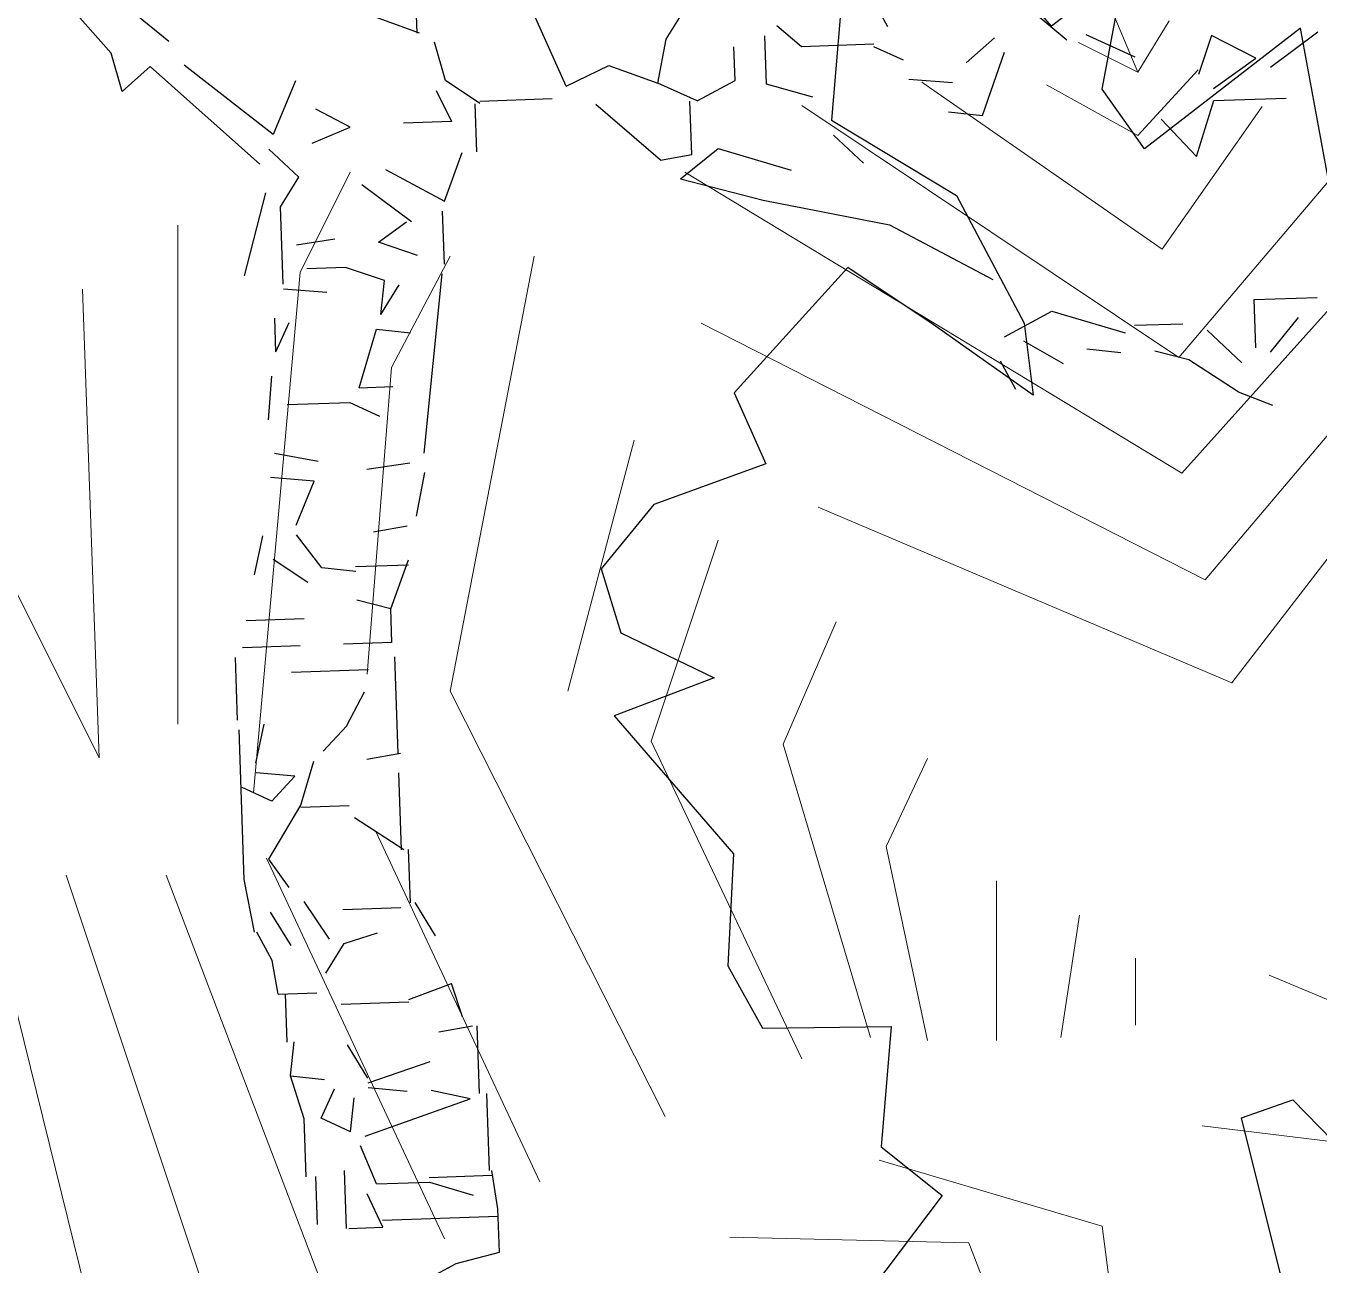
# Model space of a CAD drawing. Header units: metres. Extents: x 10 to 239, y 2 to 253.
# Drawn here: x 92.301 to 93.747, y 178.285 to 179.671 of the extents above; entities that cross this region are included whole.
import ezdxf

# ---------------------------------------------------------------- set-up
doc = ezdxf.new("R2010")
doc.units = ezdxf.units.M
doc.header["$MEASUREMENT"] = 0
doc.layers.add('bloques ARBOLES', color=7, linetype='Continuous', true_color=0xb8d897)

# ---------------------------------------------------------------- blocks, each defined once
blk = doc.blocks.new('arbolote')
at = {"layer": 'bloques ARBOLES'}
for points in [[(-1.3981, 8.0128), (-1.3207, 7.7205), (-1.4132, 7.8298), (-1.4818, 7.7588), (-1.5509, 7.7187), (-1.5872, 7.9169), (-1.7618, 7.782), (-1.809, 7.8486), (-1.784, 7.982), (-1.8659, 7.9191), (-2.034, 8.1142)], [(-2.1022, 7.9287), (-2.1117, 7.8139), (-1.9722, 7.7297), (-1.8964, 7.5869), (-1.8862, 7.5064), (-1.9981, 7.5854), (-2.0934, 7.6491), (-2.2206, 7.5092), (-2.1853, 7.4296), (-2.3106, 7.3842), (-2.3693, 7.3124), (-2.3473, 7.2408), (-2.243, 7.1904), (-2.355, 7.1479), (-2.2214, 6.9934), (-2.2278, 6.8684), (-2.1888, 6.7985), (-2.0452, 6.8005), (-2.0563, 6.666), (-1.9881, 6.6116), (-2.0821, 6.4869)], [(-1.5927, 6.4563), (-1.6533, 6.6984), (-1.5958, 6.7185), (-1.5215, 6.6426)]]:
    blk.add_lwpolyline(points, dxfattribs=at)
blk = doc.blocks.new('arb-alz-77')
at = {"layer": 'bloques ARBOLES', "linetype": 'Continuous'}
for p, q in [((-0.7795, 3.1991), (-0.9607, 3.4047)), ((-0.7795, 3.1991), (-0.9607, 3.4047)), ((-0.7795, 3.1991), (-0.9607, 3.4047)), ((-0.7795, 3.1991), (-0.9607, 3.4047)), ((-0.7795, 3.1991), (-0.9607, 3.4047)), ((-0.7795, 3.1991), (-0.9607, 3.4047)), ((-0.7795, 3.1991), (-0.9607, 3.4047)), ((-0.7795, 3.1991), (-0.9607, 3.4047)), ((-0.631, 3.2289), (-0.8488, 3.4084)), ((-0.631, 3.2289), (-0.8488, 3.4084)), ((-0.631, 3.2289), (-0.8488, 3.4084)), ((-0.631, 3.2289), (-0.8488, 3.4084)), ((-0.631, 3.2289), (-0.8488, 3.4084)), ((-0.631, 3.2289), (-0.8488, 3.4084)), ((-0.631, 3.2289), (-0.8488, 3.4084)), ((0.0098, 3.2506), (0.0056, 3.375)), ((0.0098, 3.2506), (0.0056, 3.375)), ((0.0098, 3.2506), (0.0056, 3.375)), ((1.2236, 3.2667), (1.1839, 3.3401)), ((1.2236, 3.2667), (1.1839, 3.3401)), ((1.2236, 3.2667), (1.1839, 3.3401)), ((1.6857, 3.2325), (1.5575, 3.3403)), ((1.6857, 3.2325), (1.5575, 3.3403)), ((1.6857, 3.2325), (1.5575, 3.3403)), ((1.6857, 3.2325), (1.5575, 3.3403)), ((0.3942, 3.1142), (0.3001, 3.3226)), ((0.3942, 3.1142), (0.3001, 3.3226)), ((0.3942, 3.1142), (0.3001, 3.3226)), ((0.6518, 3.235), (0.6991, 3.3112)), ((0.6518, 3.235), (0.6991, 3.3112)), ((0.6518, 3.235), (0.6991, 3.3112)), ((0.6518, 3.235), (0.6991, 3.3112)), ((0.0159, 3.2508), (-0.1101, 3.2964)), ((0.0159, 3.2508), (-0.1101, 3.2964)), ((0.0159, 3.2508), (-0.1101, 3.2964)), ((0.0159, 3.2508), (-0.1101, 3.2964)), ((1.0011, 3.2156), (0.9371, 3.2695)), ((1.0011, 3.2156), (0.9371, 3.2695)), ((1.0011, 3.2156), (0.9371, 3.2695)), ((0.9111, 3.1191), (0.9069, 3.2436)), ((0.9111, 3.1191), (0.9069, 3.2436)), ((0.9111, 3.1191), (0.9069, 3.2436)), ((1.4986, 3.2386), (1.4261, 3.1739)), ((1.4986, 3.2386), (1.4261, 3.1739)), ((1.4986, 3.2386), (1.4261, 3.1739)), ((1.4986, 3.2386), (1.4261, 3.1739)), ((1.8616, 3.1886), (1.7351, 3.2466)), ((1.8616, 3.1886), (1.7351, 3.2466)), ((1.8616, 3.1886), (1.7351, 3.2466)), ((1.8616, 3.1886), (1.7351, 3.2466)), ((1.8616, 3.1886), (1.7351, 3.2466)), ((2.059, 3.2451), (2.025, 3.1442)), ((2.1731, 3.1866), (2.059, 3.2451)), ((2.2112, 3.1629), (2.3328, 3.2543)), ((2.2112, 3.1629), (2.3328, 3.2543)), ((2.2112, 3.1629), (2.3328, 3.2543)), ((0.0825, 3.1285), (0.0541, 3.2272)), ((0.0825, 3.1285), (0.0541, 3.2272)), ((0.0825, 3.1285), (0.0541, 3.2272)), ((0.0825, 3.1285), (0.0541, 3.2272)), ((0.6307, 3.1221), (0.6518, 3.235)), ((0.6307, 3.1221), (0.6518, 3.235)), ((0.6307, 3.1221), (0.6518, 3.235)), ((0.6307, 3.1221), (0.6518, 3.235)), ((0.6307, 3.1221), (0.6518, 3.235)), ((0.6307, 3.1221), (0.6518, 3.235)), ((0.6307, 3.1221), (0.6518, 3.235)), ((0.6307, 3.1221), (0.6518, 3.235)), ((0.6307, 3.1221), (0.6518, 3.235)), ((0.8297, 3.1289), (0.8268, 3.2159)), ((0.8297, 3.1289), (0.8268, 3.2159)), ((0.8297, 3.1289), (0.8268, 3.2159)), ((0.8297, 3.1289), (0.8268, 3.2159)), ((0.8297, 3.1289), (0.8268, 3.2159)), ((0.8297, 3.1289), (0.8268, 3.2159)), ((0.8297, 3.1289), (0.8268, 3.2159)), ((0.8297, 3.1289), (0.8268, 3.2159)), ((1.1879, 3.222), (1.0011, 3.2156)), ((1.1879, 3.222), (1.0011, 3.2156)), ((1.1879, 3.222), (1.0011, 3.2156)), ((1.1879, 3.222), (1.0011, 3.2156)), ((1.1879, 3.222), (1.0011, 3.2156)), ((1.2639, 3.1808), (1.188, 3.2157)), ((1.2639, 3.1808), (1.188, 3.2157)), ((1.2639, 3.1808), (1.188, 3.2157)), ((1.2639, 3.1808), (1.188, 3.2157)), ((-0.7512, 3.1004), (-0.7795, 3.1991)), ((-0.7512, 3.1004), (-0.7795, 3.1991)), ((-0.7512, 3.1004), (-0.7795, 3.1991)), ((-0.7512, 3.1004), (-0.7795, 3.1991)), ((-0.7512, 3.1004), (-0.7795, 3.1991)), ((1.4681, 3.0384), (1.5248, 3.2021)), ((1.4681, 3.0384), (1.5248, 3.2021)), ((1.4681, 3.0384), (1.5248, 3.2021)), ((1.4681, 3.0384), (1.5248, 3.2021)), ((1.4681, 3.0384), (1.5248, 3.2021)), ((2.0637, 3.1081), (2.1731, 3.1866)), ((-0.6786, 3.1651), (-0.7512, 3.1004)), ((-0.6786, 3.1651), (-0.7512, 3.1004)), ((-0.6786, 3.1651), (-0.7512, 3.1004)), ((-0.6786, 3.1651), (-0.7512, 3.1004)), ((-0.6786, 3.1651), (-0.7512, 3.1004)), ((-0.6786, 3.1651), (-0.7512, 3.1004)), ((-0.6786, 3.1651), (-0.7512, 3.1004)), ((-0.6786, 3.1651), (-0.7512, 3.1004)), ((-0.6786, 3.1651), (-0.7512, 3.1004)), ((-0.3961, 2.913), (-0.6786, 3.1651)), ((-0.3961, 2.913), (-0.6786, 3.1651)), ((-0.3613, 2.989), (-0.5915, 3.168)), ((-0.3613, 2.989), (-0.5915, 3.168)), ((-0.3613, 2.989), (-0.5915, 3.168)), ((-0.3613, 2.989), (-0.5915, 3.168)), ((-0.3613, 2.989), (-0.5915, 3.168)), ((-0.3613, 2.989), (-0.5915, 3.168)), ((0.3942, 3.1142), (0.5045, 3.1676)), ((0.3942, 3.1142), (0.5045, 3.1676)), ((0.3942, 3.1142), (0.5045, 3.1676)), ((0.3942, 3.1142), (0.5045, 3.1676)), ((0.5045, 3.1676), (0.6307, 3.1221)), ((0.5045, 3.1676), (0.6307, 3.1221)), ((0.5045, 3.1676), (0.6307, 3.1221)), ((0.5045, 3.1676), (0.6307, 3.1221)), ((0.5045, 3.1676), (0.6307, 3.1221)), ((0.5045, 3.1676), (0.6307, 3.1221)), ((0.5045, 3.1676), (0.6307, 3.1221)), ((0.5045, 3.1676), (0.6307, 3.1221)), ((0.5045, 3.1676), (0.6307, 3.1221)), ((0.5045, 3.1676), (0.6307, 3.1221)), ((0.5045, 3.1676), (0.6307, 3.1221)), ((0.5045, 3.1676), (0.6307, 3.1221)), ((0.5045, 3.1676), (0.6307, 3.1221)), ((0.5045, 3.1676), (0.6307, 3.1221)), ((0.5045, 3.1676), (0.6307, 3.1221)), ((0.5045, 3.1676), (0.6307, 3.1221)), ((0.5045, 3.1676), (0.6307, 3.1221)), ((-0.3037, 3.1278), (-0.3613, 2.989)), ((-0.3037, 3.1278), (-0.3613, 2.989)), ((-0.3037, 3.1278), (-0.3613, 2.989)), ((-0.3037, 3.1278), (-0.3613, 2.989)), ((-0.3037, 3.1278), (-0.3613, 2.989)), ((-0.3037, 3.1278), (-0.3613, 2.989)), ((0.0583, 3.1029), (0.0984, 3.0232)), ((0.0583, 3.1029), (0.0984, 3.0232)), ((0.1716, 3.0693), (0.0825, 3.1285)), ((0.7319, 3.0758), (0.6307, 3.1221)), ((0.7319, 3.0758), (0.6307, 3.1221)), ((0.7319, 3.0758), (0.6307, 3.1221)), ((0.7319, 3.0758), (0.6307, 3.1221)), ((0.7319, 3.0758), (0.8297, 3.1289)), ((0.7319, 3.0758), (0.8297, 3.1289)), ((0.7319, 3.0758), (0.8297, 3.1289)), ((0.7319, 3.0758), (0.8297, 3.1289)), ((0.7319, 3.0758), (0.8297, 3.1289)), ((0.7319, 3.0758), (0.8297, 3.1289)), ((1.0305, 3.0858), (0.9111, 3.1191)), ((1.0305, 3.0858), (0.9111, 3.1191)), ((1.0305, 3.0858), (0.9111, 3.1191)), ((1.0305, 3.0858), (0.9111, 3.1191)), ((1.3904, 3.1228), (1.2781, 3.1315)), ((1.3904, 3.1228), (1.2781, 3.1315)), ((1.3904, 3.1228), (1.2781, 3.1315)), ((1.3904, 3.1228), (1.2781, 3.1315)), ((1.3904, 3.1228), (1.2781, 3.1315)), ((1.3904, 3.1228), (1.2781, 3.1315)), ((0.1714, 3.0755), (0.3581, 3.0818)), ((0.1714, 3.0755), (0.3581, 3.0818)), ((0.1714, 3.0755), (0.3581, 3.0818)), ((0.1714, 3.0755), (0.3581, 3.0818)), ((0.1714, 3.0755), (0.3581, 3.0818)), ((0.7179, 2.9382), (0.7133, 3.0751)), ((0.7179, 2.9382), (0.7133, 3.0751)), ((0.7179, 2.9382), (0.7133, 3.0751)), ((0.7179, 2.9382), (0.7133, 3.0751)), ((2.0197, 2.9324), (2.0647, 3.0771)), ((2.0197, 2.9324), (2.0647, 3.0771)), ((2.0197, 2.9324), (2.0647, 3.0771)), ((2.0197, 2.9324), (2.0647, 3.0771)), ((2.0647, 3.0771), (2.2513, 3.0834)), ((2.0647, 3.0771), (2.2513, 3.0834)), ((2.0647, 3.0771), (2.2513, 3.0834)), ((-0.1627, 3.0082), (-0.2515, 3.055)), ((0.1634, 2.9445), (0.1592, 3.0688)), ((0.1634, 2.9445), (0.1592, 3.0688)), ((0.1634, 2.9445), (0.1592, 3.0688)), ((0.1634, 2.9445), (0.1592, 3.0688)), ((0.1634, 2.9445), (0.1592, 3.0688)), ((0.1634, 2.9445), (0.1592, 3.0688)), ((0.1634, 2.9445), (0.1592, 3.0688)), ((0.6374, 2.923), (0.4707, 3.0669)), ((0.6374, 2.923), (0.4707, 3.0669)), ((0.6374, 2.923), (0.4707, 3.0669)), ((0.6374, 2.923), (0.4707, 3.0669)), ((0.6374, 2.923), (0.4707, 3.0669)), ((1.3805, 3.0478), (1.4681, 3.0384)), ((1.3805, 3.0478), (1.4681, 3.0384)), ((1.3805, 3.0478), (1.4681, 3.0384)), ((-0.2609, 2.9674), (-0.1627, 3.0082)), ((-0.2609, 2.9674), (-0.1627, 3.0082)), ((0.0984, 3.0232), (-0.0259, 3.019)), ((0.0984, 3.0232), (-0.0259, 3.019)), ((0.0984, 3.0232), (-0.0259, 3.019)), ((0.0984, 3.0232), (-0.0259, 3.019)), ((2.0197, 2.9324), (1.9292, 3.0289)), ((2.0197, 2.9324), (1.9292, 3.0289)), ((2.0197, 2.9324), (1.9292, 3.0289)), ((2.0197, 2.9324), (1.9292, 3.0289)), ((1.0836, 2.988), (1.1608, 2.9158)), ((1.0836, 2.988), (1.1608, 2.9158)), ((1.1608, 2.9158), (1.0836, 2.988)), ((1.1608, 2.9158), (1.0836, 2.988)), ((1.1608, 2.9158), (1.0836, 2.988)), ((1.0836, 2.988), (1.1608, 2.9158)), ((-0.2952, 2.8791), (-0.3725, 2.9512)), ((-0.2952, 2.8791), (-0.3725, 2.9512)), ((-0.2952, 2.8791), (-0.3725, 2.9512)), ((-0.2952, 2.8791), (-0.3725, 2.9512)), ((-0.2952, 2.8791), (-0.3725, 2.9512)), ((-0.2952, 2.8791), (-0.3725, 2.9512)), ((-0.2952, 2.8791), (-0.3725, 2.9512)), ((0.0804, 2.817), (0.126, 2.9432)), ((0.0804, 2.817), (0.126, 2.9432)), ((0.0804, 2.817), (0.126, 2.9432)), ((0.0804, 2.817), (0.126, 2.9432)), ((0.6374, 2.923), (0.7179, 2.9382)), ((0.6374, 2.923), (0.7179, 2.9382)), ((0.6374, 2.923), (0.7179, 2.9382)), ((0.6374, 2.923), (0.7179, 2.9382)), ((0.6888, 2.8749), (0.7858, 2.9529)), ((0.6888, 2.8749), (0.7858, 2.9529)), ((0.6888, 2.8749), (0.7858, 2.9529)), ((0.6888, 2.8749), (0.7858, 2.9529)), ((0.6888, 2.8749), (0.7858, 2.9529)), ((0.6888, 2.8749), (0.7858, 2.9529)), ((0.7858, 2.9529), (0.9747, 2.897)), ((-0.3425, 2.8027), (-0.2952, 2.8791)), ((-0.3425, 2.8027), (-0.2952, 2.8791)), ((-0.3425, 2.8027), (-0.2952, 2.8791)), ((-0.3425, 2.8027), (-0.2952, 2.8791)), ((-0.0717, 2.8991), (0.0804, 2.817)), ((-0.0717, 2.8991), (0.0804, 2.817)), ((0.6888, 2.8749), (0.9024, 2.8199)), ((0.6888, 2.8749), (0.9024, 2.8199)), ((-0.3812, 2.8388), (-0.4362, 2.6252)), ((-0.3812, 2.8388), (-0.4362, 2.6252)), ((-0.3812, 2.8388), (-0.4362, 2.6252)), ((-0.3812, 2.8388), (-0.4362, 2.6252)), ((-0.3812, 2.8388), (-0.4362, 2.6252)), ((-0.3812, 2.8388), (-0.4362, 2.6252)), ((-0.3812, 2.8388), (-0.4362, 2.6252)), ((-0.3812, 2.8388), (-0.4362, 2.6252)), ((-0.3812, 2.8388), (-0.4362, 2.6252)), ((-0.3812, 2.8388), (-0.4362, 2.6252)), ((-0.3812, 2.8388), (-0.4362, 2.6252)), ((-0.3812, 2.8388), (-0.4362, 2.6252)), ((-0.3812, 2.8388), (-0.4362, 2.6252)), ((-0.0049, 2.7643), (-0.1328, 2.8597)), ((-0.0049, 2.7643), (-0.1328, 2.8597)), ((-0.0049, 2.7643), (-0.1328, 2.8597)), ((-0.0049, 2.7643), (-0.1328, 2.8597)), ((-0.0049, 2.7643), (-0.1328, 2.8597)), ((-0.0049, 2.7643), (-0.1328, 2.8597)), ((-0.0049, 2.7643), (-0.1328, 2.8597)), ((-0.0049, 2.7643), (-0.1328, 2.8597)), ((-0.0049, 2.7643), (-0.1328, 2.8597)), ((-0.0049, 2.7643), (-0.1328, 2.8597)), ((-0.0049, 2.7643), (-0.1328, 2.8597)), ((-0.0049, 2.7643), (-0.1328, 2.8597)), ((-0.3358, 2.6037), (-0.3425, 2.8027)), ((-0.3358, 2.6037), (-0.3425, 2.8027)), ((-0.3358, 2.6037), (-0.3425, 2.8027)), ((-0.3358, 2.6037), (-0.3425, 2.8027)), ((-0.3358, 2.6037), (-0.3425, 2.8027)), ((-0.3358, 2.6037), (-0.3425, 2.8027)), ((-0.3358, 2.6037), (-0.3425, 2.8027)), ((-0.3358, 2.6037), (-0.3425, 2.8027)), ((-0.3358, 2.6037), (-0.3425, 2.8027)), ((-0.3358, 2.6037), (-0.3425, 2.8027)), ((-0.3358, 2.6037), (-0.3425, 2.8027)), ((-0.3358, 2.6037), (-0.3425, 2.8027)), ((-0.3358, 2.6037), (-0.3425, 2.8027)), ((-0.3358, 2.6037), (-0.3425, 2.8027)), ((-0.3358, 2.6037), (-0.3425, 2.8027)), ((-0.3358, 2.6037), (-0.3425, 2.8027)), ((0.9024, 2.8199), (1.2285, 2.7562)), ((0.9024, 2.8199), (1.2285, 2.7562)), ((0.0798, 2.6551), (0.0751, 2.792)), ((0.0798, 2.6551), (0.0751, 2.792)), ((0.0798, 2.6551), (0.0751, 2.792)), ((0.0798, 2.6551), (0.0751, 2.792)), ((0.0798, 2.6551), (0.0751, 2.792)), ((-0.0904, 2.7117), (-0.0174, 2.7638)), ((-0.0904, 2.7117), (-0.0174, 2.7638)), ((-0.0904, 2.7117), (-0.0174, 2.7638)), ((-0.0904, 2.7117), (-0.0174, 2.7638)), ((-0.0904, 2.7117), (-0.0174, 2.7638)), ((-0.0904, 2.7117), (-0.0174, 2.7638)), ((1.2285, 2.7562), (1.4948, 2.6158)), ((1.2285, 2.7562), (1.4948, 2.6158)), ((-0.3019, 2.7045), (-0.2028, 2.7203)), ((-0.3019, 2.7045), (-0.2028, 2.7203)), ((-0.3019, 2.7045), (-0.2028, 2.7203)), ((-0.3019, 2.7045), (-0.2028, 2.7203)), ((0.0105, 2.6776), (-0.0904, 2.7117)), ((0.0105, 2.6776), (-0.0904, 2.7117)), ((0.0105, 2.6776), (-0.0904, 2.7117)), ((0.0105, 2.6776), (-0.0904, 2.7117)), ((0.0105, 2.6776), (-0.0904, 2.7117)), ((0.0105, 2.6776), (-0.0904, 2.7117)), ((-0.1753, 2.6464), (-0.2748, 2.6431)), ((-0.1753, 2.6464), (-0.2748, 2.6431)), ((-0.1753, 2.6464), (-0.2748, 2.6431)), ((-0.0746, 2.6126), (-0.1753, 2.6464)), ((-0.0746, 2.6126), (-0.1753, 2.6464)), ((-0.084, 2.5249), (-0.0746, 2.6126)), ((-0.084, 2.5249), (-0.0746, 2.6126)), ((-0.084, 2.5249), (-0.0746, 2.6126)), ((-0.084, 2.5249), (-0.0746, 2.6126)), ((-0.084, 2.5249), (-0.0746, 2.6126)), ((0.0277, 2.1676), (0.0743, 2.63)), ((0.0277, 2.1676), (0.0743, 2.63)), ((0.0277, 2.1676), (0.0743, 2.63)), ((0.0277, 2.1676), (0.0743, 2.63)), ((0.0277, 2.1676), (0.0743, 2.63)), ((0.0277, 2.1676), (0.0743, 2.63)), ((0.0277, 2.1676), (0.0743, 2.63)), ((0.0277, 2.1676), (0.0743, 2.63)), ((0.0277, 2.1676), (0.0743, 2.63)), ((-0.3353, 2.5913), (-0.223, 2.5826)), ((-0.3353, 2.5913), (-0.223, 2.5826)), ((-0.084, 2.5249), (-0.0368, 2.6014)), ((-0.084, 2.5249), (-0.0368, 2.6014)), ((-0.084, 2.5249), (-0.0368, 2.6014)), ((2.1691, 2.5638), (2.3309, 2.5693)), ((2.1691, 2.5638), (2.3309, 2.5693)), ((2.1733, 2.4393), (2.1691, 2.5638)), ((2.1733, 2.4393), (2.1691, 2.5638)), ((2.1733, 2.4393), (2.1691, 2.5638)), ((2.1733, 2.4393), (2.1691, 2.5638)), ((2.1733, 2.4393), (2.1691, 2.5638)), ((2.1733, 2.4393), (2.1691, 2.5638)), ((-0.3548, 2.4287), (-0.3578, 2.5157)), ((-0.3548, 2.4287), (-0.3578, 2.5157)), ((-0.3548, 2.4287), (-0.3578, 2.5157)), ((-0.3548, 2.4287), (-0.3578, 2.5157)), ((-0.3548, 2.4287), (-0.3201, 2.5045)), ((-0.3548, 2.4287), (-0.3201, 2.5045)), ((-0.3548, 2.4287), (-0.3201, 2.5045)), ((1.5247, 2.4673), (1.6471, 2.5336)), ((1.5247, 2.4673), (1.6471, 2.5336)), ((1.5247, 2.4673), (1.6471, 2.5336)), ((1.5247, 2.4673), (1.6471, 2.5336)), ((1.5247, 2.4673), (1.6471, 2.5336)), ((1.5247, 2.4673), (1.6471, 2.5336)), ((1.5247, 2.4673), (1.6471, 2.5336)), ((1.5247, 2.4673), (1.6471, 2.5336)), ((1.5247, 2.4673), (1.6471, 2.5336)), ((1.5247, 2.4673), (1.6471, 2.5336)), ((1.6471, 2.5336), (1.8357, 2.4777)), ((1.6471, 2.5336), (1.8357, 2.4777)), ((1.6471, 2.5336), (1.8357, 2.4777)), ((1.6471, 2.5336), (1.8357, 2.4777)), ((1.6471, 2.5336), (1.8357, 2.4777)), ((1.6471, 2.5336), (1.8357, 2.4777)), ((2.2112, 2.4282), (2.2828, 2.5177)), ((2.2112, 2.4282), (2.2828, 2.5177)), ((2.2112, 2.4282), (2.2828, 2.5177)), ((-0.14, 2.3363), (-0.0952, 2.4873)), ((-0.0952, 2.4873), (-0.0077, 2.4777)), ((-0.0952, 2.4873), (-0.0077, 2.4777)), ((-0.0952, 2.4873), (-0.0077, 2.4777)), ((-0.0952, 2.4873), (-0.0077, 2.4777)), ((-0.0952, 2.4873), (-0.0077, 2.4777)), ((-0.0952, 2.4873), (-0.0077, 2.4777)), ((-0.0952, 2.4873), (-0.0077, 2.4777)), ((-0.0952, 2.4873), (-0.0077, 2.4777)), ((-0.0952, 2.4873), (-0.0077, 2.4777)), ((-0.0952, 2.4873), (-0.0077, 2.4777)), ((-0.0952, 2.4873), (-0.0077, 2.4777)), ((-0.0952, 2.4873), (-0.0077, 2.4777)), ((-0.0952, 2.4873), (-0.0077, 2.4777)), ((-0.0952, 2.4873), (-0.0077, 2.4777)), ((-0.0952, 2.4873), (-0.0077, 2.4777)), ((1.8601, 2.4972), (1.9845, 2.5014)), ((1.8601, 2.4972), (1.9845, 2.5014)), ((1.8601, 2.4972), (1.9845, 2.5014)), ((1.8601, 2.4972), (1.9845, 2.5014)), ((1.8601, 2.4972), (1.9845, 2.5014)), ((1.8601, 2.4972), (1.9845, 2.5014)), ((1.8601, 2.4972), (1.9845, 2.5014)), ((1.8601, 2.4972), (1.9845, 2.5014)), ((1.8601, 2.4972), (1.9845, 2.5014)), ((2.1373, 2.4008), (2.0473, 2.4848)), ((2.1373, 2.4008), (2.0473, 2.4848)), ((2.1373, 2.4008), (2.0473, 2.4848)), ((1.6765, 2.3976), (1.5748, 2.4564)), ((1.6765, 2.3976), (1.5748, 2.4564)), ((1.6765, 2.3976), (1.5748, 2.4564)), ((1.6765, 2.3976), (1.5748, 2.4564)), ((1.7375, 2.4369), (1.825, 2.4275)), ((1.7375, 2.4369), (1.825, 2.4275)), ((1.7375, 2.4369), (1.825, 2.4275)), ((1.7375, 2.4369), (1.825, 2.4275)), ((1.7375, 2.4369), (1.825, 2.4275)), ((1.7375, 2.4369), (1.825, 2.4275)), ((1.7375, 2.4369), (1.825, 2.4275)), ((1.7375, 2.4369), (1.825, 2.4275)), ((1.7375, 2.4369), (1.825, 2.4275)), ((1.7375, 2.4369), (1.825, 2.4275)), ((1.7375, 2.4369), (1.825, 2.4275)), ((1.7375, 2.4369), (1.825, 2.4275)), ((1.7375, 2.4369), (1.825, 2.4275)), ((1.7375, 2.4369), (1.825, 2.4275)), ((1.5542, 2.3313), (1.5143, 2.4046)), ((1.5542, 2.3313), (1.5143, 2.4046)), ((1.5542, 2.3313), (1.5143, 2.4046)), ((2, 2.4086), (1.9121, 2.4304)), ((2, 2.4086), (1.9121, 2.4304)), ((2, 2.4086), (1.9121, 2.4304)), ((2, 2.4086), (1.9121, 2.4304)), ((2.1274, 2.3256), (2, 2.4086)), ((2.1274, 2.3256), (2, 2.4086)), ((2.1274, 2.3256), (2, 2.4086)), ((-0.3737, 2.2536), (-0.3652, 2.3659)), ((-0.3737, 2.2536), (-0.3652, 2.3659)), ((-0.3737, 2.2536), (-0.3652, 2.3659)), ((-0.14, 2.3363), (-0.0528, 2.3393)), ((-0.14, 2.3363), (-0.0528, 2.3393)), ((-0.14, 2.3363), (-0.0528, 2.3393)), ((-0.14, 2.3363), (-0.0528, 2.3393)), ((-0.14, 2.3363), (-0.0528, 2.3393)), ((-0.14, 2.3363), (-0.0528, 2.3393)), ((-0.14, 2.3363), (-0.0528, 2.3393)), ((-0.14, 2.3363), (-0.0528, 2.3393)), ((-0.14, 2.3363), (-0.0528, 2.3393)), ((2.1274, 2.3256), (2.2157, 2.2913)), ((2.1274, 2.3256), (2.2157, 2.2913)), ((2.1274, 2.3256), (2.2157, 2.2913)), ((-0.3253, 2.2926), (-0.1636, 2.2981)), ((-0.3253, 2.2926), (-0.1636, 2.2981)), ((-0.1636, 2.2981), (-0.0877, 2.2632)), ((-0.1636, 2.2981), (-0.0877, 2.2632)), ((-0.1636, 2.2981), (-0.0877, 2.2632)), ((-0.1636, 2.2981), (-0.0877, 2.2632)), ((-0.1636, 2.2981), (-0.0877, 2.2632)), ((-0.1636, 2.2981), (-0.0877, 2.2632)), ((-0.1636, 2.2981), (-0.0877, 2.2632)), ((-0.1636, 2.2981), (-0.0877, 2.2632)), ((-0.1636, 2.2981), (-0.0877, 2.2632)), ((-0.1636, 2.2981), (-0.0877, 2.2632)), ((-0.1636, 2.2981), (-0.0877, 2.2632)), ((-0.1636, 2.2981), (-0.0877, 2.2632)), ((-0.1636, 2.2981), (-0.0877, 2.2632)), ((-0.1636, 2.2981), (-0.0877, 2.2632)), ((-0.1636, 2.2981), (-0.0877, 2.2632)), ((-0.1636, 2.2981), (-0.0877, 2.2632)), ((-0.1636, 2.2981), (-0.0877, 2.2632)), ((-0.1636, 2.2981), (-0.0877, 2.2632)), ((-0.1636, 2.2981), (-0.0877, 2.2632)), ((-0.1636, 2.2981), (-0.0877, 2.2632)), ((-0.2456, 2.1458), (-0.3585, 2.1669)), ((-0.2456, 2.1458), (-0.3585, 2.1669)), ((-0.2456, 2.1458), (-0.3585, 2.1669)), ((-0.2456, 2.1458), (-0.3585, 2.1669)), ((-0.2456, 2.1458), (-0.3585, 2.1669)), ((-0.2456, 2.1458), (-0.3585, 2.1669)), ((-0.2456, 2.1458), (-0.3585, 2.1669)), ((-0.0088, 2.1414), (-0.1204, 2.1252)), ((-0.2564, 2.0956), (-0.3687, 2.1044)), ((-0.2564, 2.0956), (-0.3687, 2.1044)), ((-0.2564, 2.0956), (-0.3687, 2.1044)), ((-0.2564, 2.0956), (-0.3687, 2.1044)), ((-0.2564, 2.0956), (-0.3687, 2.1044)), ((0.0083, 2.005), (0.0294, 2.1178)), ((0.0083, 2.005), (0.0294, 2.1178)), ((0.0083, 2.005), (0.0294, 2.1178)), ((0.0083, 2.005), (0.0294, 2.1178)), ((0.0083, 2.005), (0.0294, 2.1178)), ((0.0083, 2.005), (0.0294, 2.1178)), ((-0.3024, 1.982), (-0.2564, 2.0956)), ((-0.3024, 1.982), (-0.2564, 2.0956)), ((-0.3024, 1.982), (-0.2564, 2.0956)), ((-0.0158, 1.9792), (-0.1025, 1.9638)), ((-0.0158, 1.9792), (-0.1025, 1.9638)), ((-0.0158, 1.9792), (-0.1025, 1.9638)), ((-0.0158, 1.9792), (-0.1025, 1.9638)), ((-0.0158, 1.9792), (-0.1025, 1.9638)), ((-0.0158, 1.9792), (-0.1025, 1.9638)), ((-0.4101, 1.8539), (-0.3887, 1.9541)), ((-0.4101, 1.8539), (-0.3887, 1.9541)), ((-0.4101, 1.8539), (-0.3887, 1.9541)), ((-0.4101, 1.8539), (-0.3887, 1.9541)), ((-0.4101, 1.8539), (-0.3887, 1.9541)), ((-0.2364, 1.8721), (-0.3015, 1.9571)), ((-0.2364, 1.8721), (-0.3015, 1.9571)), ((-0.2364, 1.8721), (-0.3015, 1.9571)), ((-0.2725, 1.8336), (-0.3617, 1.8928)), ((-0.2725, 1.8336), (-0.3617, 1.8928)), ((-0.2725, 1.8336), (-0.3617, 1.8928)), ((-0.2725, 1.8336), (-0.3617, 1.8928)), ((-0.1489, 1.8626), (-0.2364, 1.8721)), ((-0.1489, 1.8626), (-0.2364, 1.8721)), ((-0.1489, 1.8626), (-0.2364, 1.8721)), ((-0.1489, 1.8626), (-0.2364, 1.8721)), ((-0.1492, 1.875), (-0.0125, 1.8796)), ((-0.1492, 1.875), (-0.0125, 1.8796)), ((-0.1492, 1.875), (-0.0125, 1.8796)), ((-0.1492, 1.875), (-0.0125, 1.8796)), ((-0.1492, 1.875), (-0.0125, 1.8796)), ((-0.1492, 1.875), (-0.0125, 1.8796)), ((-0.1492, 1.875), (-0.0125, 1.8796)), ((-0.1492, 1.875), (-0.0125, 1.8796)), ((-0.1492, 1.875), (-0.0125, 1.8796)), ((-0.1492, 1.875), (-0.0125, 1.8796)), ((-0.0585, 1.766), (-0.0129, 1.8921)), ((-0.0585, 1.766), (-0.0129, 1.8921)), ((-0.0585, 1.766), (-0.0129, 1.8921)), ((-0.0585, 1.766), (-0.0129, 1.8921)), ((-0.0585, 1.766), (-0.0129, 1.8921)), ((-0.0585, 1.766), (-0.0129, 1.8921)), ((-0.0585, 1.766), (-0.0129, 1.8921)), ((-0.0585, 1.766), (-0.0129, 1.8921)), ((-0.0585, 1.766), (-0.1463, 1.788)), ((-0.2818, 1.7398), (-0.4311, 1.7347)), ((-0.2818, 1.7398), (-0.4311, 1.7347)), ((-0.2818, 1.7398), (-0.4311, 1.7347)), ((-0.2818, 1.7398), (-0.4311, 1.7347)), ((-0.2818, 1.7398), (-0.4311, 1.7347)), ((-0.2818, 1.7398), (-0.4311, 1.7347)), ((-0.2818, 1.7398), (-0.4311, 1.7347)), ((-0.2818, 1.7398), (-0.4311, 1.7347)), ((-0.2818, 1.7398), (-0.4311, 1.7347)), ((-0.0555, 1.679), (-0.0585, 1.766)), ((-0.4412, 1.6659), (-0.2919, 1.671)), ((-0.4412, 1.6659), (-0.2919, 1.671)), ((-0.4412, 1.6659), (-0.2919, 1.671)), ((-0.4412, 1.6659), (-0.2919, 1.671)), ((-0.0555, 1.679), (-0.1799, 1.6748)), ((-0.0555, 1.679), (-0.1799, 1.6748)), ((-0.0555, 1.679), (-0.1799, 1.6748)), ((-0.0555, 1.679), (-0.1799, 1.6748)), ((-0.0555, 1.679), (-0.1799, 1.6748)), ((-0.0555, 1.679), (-0.1799, 1.6748)), ((-0.4535, 1.4787), (-0.459, 1.6404)), ((-0.4535, 1.4787), (-0.459, 1.6404)), ((-0.4535, 1.4787), (-0.459, 1.6404)), ((-0.4535, 1.4787), (-0.459, 1.6404)), ((-0.0396, 1.3931), (-0.048, 1.6419)), ((-0.0396, 1.3931), (-0.048, 1.6419)), ((-0.0396, 1.3931), (-0.048, 1.6419)), ((-0.0396, 1.3931), (-0.048, 1.6419)), ((-0.0396, 1.3931), (-0.048, 1.6419)), ((-0.0396, 1.3931), (-0.048, 1.6419)), ((-0.0396, 1.3931), (-0.048, 1.6419)), ((-0.0396, 1.3931), (-0.048, 1.6419)), ((-0.0396, 1.3931), (-0.048, 1.6419)), ((-0.0396, 1.3931), (-0.048, 1.6419)), ((-0.1154, 1.6085), (-0.3145, 1.6017)), ((-0.1154, 1.6085), (-0.3145, 1.6017)), ((-0.1154, 1.6085), (-0.3145, 1.6017)), ((-0.1154, 1.6085), (-0.3145, 1.6017)), ((-0.1154, 1.6085), (-0.3145, 1.6017)), ((-0.1154, 1.6085), (-0.3145, 1.6017)), ((-0.1154, 1.6085), (-0.3145, 1.6017)), ((-0.1154, 1.6085), (-0.3145, 1.6017)), ((-0.1154, 1.6085), (-0.3145, 1.6017)), ((-0.1154, 1.6085), (-0.3145, 1.6017)), ((-0.1154, 1.6085), (-0.3145, 1.6017)), ((-0.1727, 1.4633), (-0.1259, 1.5521)), ((-0.1727, 1.4633), (-0.1259, 1.5521)), ((-0.1727, 1.4633), (-0.1259, 1.5521)), ((-0.1727, 1.4633), (-0.1259, 1.5521)), ((-0.1727, 1.4633), (-0.1259, 1.5521)), ((-0.1727, 1.4633), (-0.1259, 1.5521)), ((-0.1727, 1.4633), (-0.1259, 1.5521)), ((-0.1727, 1.4633), (-0.1259, 1.5521)), ((-0.4061, 1.3681), (-0.3847, 1.4685)), ((-0.4061, 1.3681), (-0.3847, 1.4685)), ((-0.4061, 1.3681), (-0.3847, 1.4685)), ((-0.4061, 1.3681), (-0.3847, 1.4685)), ((-0.4061, 1.3681), (-0.3847, 1.4685)), ((-0.4061, 1.3681), (-0.3847, 1.4685)), ((-0.4061, 1.3681), (-0.3847, 1.4685)), ((-0.4061, 1.3681), (-0.3847, 1.4685)), ((-0.4061, 1.3681), (-0.3847, 1.4685)), ((-0.4061, 1.3681), (-0.3847, 1.4685)), ((-0.4061, 1.3681), (-0.3847, 1.4685)), ((-0.4061, 1.3681), (-0.3847, 1.4685)), ((-0.4061, 1.3681), (-0.3847, 1.4685)), ((-0.4061, 1.3681), (-0.3847, 1.4685)), ((-0.4061, 1.3681), (-0.3847, 1.4685)), ((-0.4365, 1.0682), (-0.4495, 1.4539)), ((-0.4365, 1.0682), (-0.4495, 1.4539)), ((-0.4365, 1.0682), (-0.4495, 1.4539)), ((-0.4365, 1.0682), (-0.4495, 1.4539)), ((-0.4365, 1.0682), (-0.4495, 1.4539)), ((-0.4365, 1.0682), (-0.4495, 1.4539)), ((-0.2329, 1.399), (-0.1727, 1.4633)), ((-0.2329, 1.399), (-0.1727, 1.4633)), ((-0.2329, 1.399), (-0.1727, 1.4633)), ((-0.2329, 1.399), (-0.1727, 1.4633)), ((-0.2329, 1.399), (-0.1727, 1.4633)), ((-0.2904, 1.2599), (-0.2569, 1.3732)), ((-0.2904, 1.2599), (-0.2569, 1.3732)), ((-0.2904, 1.2599), (-0.2569, 1.3732)), ((-0.2904, 1.2599), (-0.2569, 1.3732)), ((-0.2904, 1.2599), (-0.2569, 1.3732)), ((-0.2904, 1.2599), (-0.2569, 1.3732)), ((-0.2904, 1.2599), (-0.2569, 1.3732)), ((-0.2904, 1.2599), (-0.2569, 1.3732)), ((-0.2904, 1.2599), (-0.2569, 1.3732)), ((-0.2904, 1.2599), (-0.2569, 1.3732)), ((-0.2904, 1.2599), (-0.2569, 1.3732)), ((-0.2904, 1.2599), (-0.2569, 1.3732)), ((-0.12, 1.3778), (-0.0334, 1.3933)), ((-0.12, 1.3778), (-0.0334, 1.3933)), ((-0.12, 1.3778), (-0.0334, 1.3933)), ((-0.12, 1.3778), (-0.0334, 1.3933)), ((-0.12, 1.3778), (-0.0334, 1.3933)), ((-0.3055, 1.3342), (-0.4053, 1.3433)), ((-0.3055, 1.3342), (-0.4053, 1.3433)), ((-0.0311, 1.1441), (-0.0379, 1.3433)), ((-0.0311, 1.1441), (-0.0379, 1.3433)), ((-0.0311, 1.1441), (-0.0379, 1.3433)), ((-0.0311, 1.1441), (-0.0379, 1.3433)), ((-0.0311, 1.1441), (-0.0379, 1.3433)), ((-0.0311, 1.1441), (-0.0379, 1.3433)), ((-0.0311, 1.1441), (-0.0379, 1.3433)), ((-0.3655, 1.2699), (-0.4414, 1.3047)), ((-0.3655, 1.2699), (-0.4414, 1.3047)), ((-0.3655, 1.2699), (-0.4414, 1.3047)), ((-0.3655, 1.2699), (-0.4414, 1.3047)), ((-0.3655, 1.2699), (-0.4414, 1.3047)), ((-0.3655, 1.2699), (-0.4414, 1.3047)), ((-0.3055, 1.3342), (-0.3655, 1.2699)), ((-0.3055, 1.3342), (-0.3655, 1.2699)), ((-0.3055, 1.3342), (-0.3655, 1.2699)), ((-0.3055, 1.3342), (-0.3655, 1.2699)), ((-0.3055, 1.3342), (-0.3655, 1.2699)), ((-0.3055, 1.3342), (-0.3655, 1.2699)), ((-0.3729, 1.1202), (-0.2904, 1.2599)), ((-0.3729, 1.1202), (-0.2904, 1.2599)), ((-0.3729, 1.1202), (-0.2904, 1.2599)), ((-0.3729, 1.1202), (-0.2904, 1.2599)), ((-0.3729, 1.1202), (-0.2904, 1.2599)), ((-0.3729, 1.1202), (-0.2904, 1.2599)), ((-0.3729, 1.1202), (-0.2904, 1.2599)), ((-0.1659, 1.258), (-0.2902, 1.2538)), ((-0.1659, 1.258), (-0.2902, 1.2538)), ((-0.1659, 1.258), (-0.2902, 1.2538)), ((-0.1659, 1.258), (-0.2902, 1.2538)), ((-0.1659, 1.258), (-0.2902, 1.2538)), ((-0.1659, 1.258), (-0.2902, 1.2538)), ((-0.1659, 1.258), (-0.2902, 1.2538)), ((-0.025, 1.1444), (-0.1523, 1.2273)), ((-0.025, 1.1444), (-0.1523, 1.2273)), ((-0.025, 1.1444), (-0.1523, 1.2273)), ((-0.0079, 1.0079), (-0.0125, 1.1448)), ((-0.0079, 1.0079), (-0.0125, 1.1448)), ((-0.0079, 1.0079), (-0.0125, 1.1448)), ((-0.0079, 1.0079), (-0.0125, 1.1448)), ((-0.0079, 1.0079), (-0.0125, 1.1448)), ((-0.0079, 1.0079), (-0.0125, 1.1448)), ((-0.3206, 1.0472), (-0.3729, 1.1202)), ((-0.3206, 1.0472), (-0.3729, 1.1202)), ((-0.3206, 1.0472), (-0.3729, 1.1202)), ((-0.3206, 1.0472), (-0.3729, 1.1202)), ((-0.4101, 0.932), (-0.4365, 1.0682)), ((-0.4101, 0.932), (-0.4365, 1.0682)), ((-0.2165, 0.9137), (-0.282, 1.0111)), ((-0.2165, 0.9137), (-0.282, 1.0111)), ((-0.2165, 0.9137), (-0.282, 1.0111)), ((-0.2165, 0.9137), (-0.282, 1.0111)), ((-0.2165, 0.9137), (-0.282, 1.0111)), ((-0.2165, 0.9137), (-0.282, 1.0111)), ((0.0573, 0.9229), (0.0045, 1.0084)), ((0.0573, 0.9229), (0.0045, 1.0084)), ((0.0573, 0.9229), (0.0045, 1.0084)), ((-0.3156, 0.898), (-0.3683, 0.9833)), ((-0.3156, 0.898), (-0.3683, 0.9833)), ((-0.3156, 0.898), (-0.3683, 0.9833)), ((-0.3156, 0.898), (-0.3683, 0.9833)), ((-0.3156, 0.898), (-0.3683, 0.9833)), ((-0.0324, 0.9946), (-0.1817, 0.9896)), ((-0.0324, 0.9946), (-0.1817, 0.9896)), ((-0.0324, 0.9946), (-0.1817, 0.9896)), ((-0.0324, 0.9946), (-0.1817, 0.9896)), ((-0.3641, 0.8589), (-0.4039, 0.9323)), ((-0.3641, 0.8589), (-0.4039, 0.9323)), ((-0.3641, 0.8589), (-0.4039, 0.9323)), ((-0.3641, 0.8589), (-0.4039, 0.9323)), ((-0.3641, 0.8589), (-0.4039, 0.9323)), ((-0.3641, 0.8589), (-0.4039, 0.9323)), ((-0.3641, 0.8589), (-0.4039, 0.9323)), ((-0.3641, 0.8589), (-0.4039, 0.9323)), ((-0.3641, 0.8589), (-0.4039, 0.9323)), ((-0.3641, 0.8589), (-0.4039, 0.9323)), ((-0.2259, 0.8262), (-0.1787, 0.9025)), ((-0.2259, 0.8262), (-0.1787, 0.9025)), ((-0.2259, 0.8262), (-0.1787, 0.9025)), ((-0.2259, 0.8262), (-0.1787, 0.9025)), ((-0.1787, 0.9025), (-0.0925, 0.9303)), ((-0.1787, 0.9025), (-0.0925, 0.9303)), ((-0.1787, 0.9025), (-0.0925, 0.9303)), ((-0.1787, 0.9025), (-0.0925, 0.9303)), ((-0.1787, 0.9025), (-0.0925, 0.9303)), ((-0.1787, 0.9025), (-0.0925, 0.9303)), ((-0.1787, 0.9025), (-0.0925, 0.9303)), ((-0.1787, 0.9025), (-0.0925, 0.9303)), ((-0.1787, 0.9025), (-0.0925, 0.9303)), ((-0.1787, 0.9025), (-0.0925, 0.9303)), ((-0.3488, 0.7721), (-0.3641, 0.8589)), ((-0.3488, 0.7721), (-0.3641, 0.8589)), ((-0.3488, 0.7721), (-0.3641, 0.8589)), ((-0.3488, 0.7721), (-0.3641, 0.8589)), ((-0.3488, 0.7721), (-0.3641, 0.8589)), ((-0.3488, 0.7721), (-0.3641, 0.8589)), ((-0.3488, 0.7721), (-0.2492, 0.7756)), ((-0.3488, 0.7721), (-0.2492, 0.7756)), ((-0.3488, 0.7721), (-0.2492, 0.7756)), ((-0.3488, 0.7721), (-0.2492, 0.7756)), ((-0.3488, 0.7721), (-0.2492, 0.7756)), ((-0.3259, 0.6484), (-0.3301, 0.7728)), ((-0.3259, 0.6484), (-0.3301, 0.7728)), ((-0.3259, 0.6484), (-0.3301, 0.7728)), ((-0.3259, 0.6484), (-0.3301, 0.7728)), ((-0.3259, 0.6484), (-0.3301, 0.7728)), ((-0.3259, 0.6484), (-0.3301, 0.7728)), ((-0.012, 0.7587), (0.0987, 0.7998)), ((-0.012, 0.7587), (0.0987, 0.7998)), ((-0.012, 0.7587), (0.0987, 0.7998)), ((-0.012, 0.7587), (0.0987, 0.7998)), ((-0.012, 0.7587), (0.0987, 0.7998)), ((0.1266, 0.7136), (0.0987, 0.7998)), ((0.1266, 0.7136), (0.0987, 0.7998)), ((0.1266, 0.7136), (0.0987, 0.7998)), ((0.1266, 0.7136), (0.0987, 0.7998)), ((0.1266, 0.7136), (0.0987, 0.7998)), ((0.1266, 0.7136), (0.0987, 0.7998)), ((0.1266, 0.7136), (0.0987, 0.7998)), ((0.1266, 0.7136), (0.0987, 0.7998)), ((0.1266, 0.7136), (0.0987, 0.7998)), ((0.1266, 0.7136), (0.0987, 0.7998)), ((0.1266, 0.7136), (0.0987, 0.7998)), ((-0.1859, 0.7465), (-0.0118, 0.7524)), ((-0.1859, 0.7465), (-0.0118, 0.7524)), ((0.1522, 0.6895), (0.0656, 0.6741)), ((0.1522, 0.6895), (0.0656, 0.6741)), ((0.1522, 0.6895), (0.0656, 0.6741)), ((0.1707, 0.5157), (0.1648, 0.69)), ((0.1707, 0.5157), (0.1648, 0.69)), ((0.1707, 0.5157), (0.1648, 0.69)), ((0.1707, 0.5157), (0.1648, 0.69)), ((0.1707, 0.5157), (0.1648, 0.69)), ((0.1707, 0.5157), (0.1648, 0.69)), ((0.1707, 0.5157), (0.1648, 0.69)), ((0.1707, 0.5157), (0.1648, 0.69)), ((0.1707, 0.5157), (0.1648, 0.69)), ((0.1707, 0.5157), (0.1648, 0.69)), ((0.1707, 0.5157), (0.1648, 0.69)), ((0.1707, 0.5157), (0.1648, 0.69)), ((0.1707, 0.5157), (0.1648, 0.69)), ((0.1707, 0.5157), (0.1648, 0.69)), ((0.1707, 0.5157), (0.1648, 0.69)), ((0.1707, 0.5157), (0.1648, 0.69)), ((0.1707, 0.5157), (0.1648, 0.69)), ((0.1707, 0.5157), (0.1648, 0.69)), ((0.1707, 0.5157), (0.1648, 0.69)), ((0.1707, 0.5157), (0.1648, 0.69)), ((0.1707, 0.5157), (0.1648, 0.69)), ((0.1707, 0.5157), (0.1648, 0.69)), ((0.1707, 0.5157), (0.1648, 0.69)), ((0.1707, 0.5157), (0.1648, 0.69)), ((0.1707, 0.5157), (0.1648, 0.69)), ((0.1707, 0.5157), (0.1648, 0.69)), ((0.1707, 0.5157), (0.1648, 0.69)), ((0.1707, 0.5157), (0.1648, 0.69)), ((0.1707, 0.5157), (0.1648, 0.69)), ((-0.3166, 0.5616), (-0.3072, 0.649)), ((-0.3166, 0.5616), (-0.3072, 0.649)), ((-0.3166, 0.5616), (-0.3072, 0.649)), ((-0.1172, 0.5558), (-0.17, 0.6413)), ((-0.1172, 0.5558), (-0.17, 0.6413)), ((-0.1169, 0.5434), (0.0433, 0.5987)), ((-0.1169, 0.5434), (0.0433, 0.5987)), ((-0.1169, 0.5434), (0.0433, 0.5987)), ((-0.1169, 0.5434), (0.0433, 0.5987)), ((-0.1169, 0.5434), (0.0433, 0.5987)), ((-0.1169, 0.5434), (0.0433, 0.5987)), ((-0.1169, 0.5434), (0.0433, 0.5987)), ((-0.3166, 0.5616), (-0.2292, 0.5521)), ((-0.2818, 0.4507), (-0.3166, 0.5616)), ((-0.3166, 0.5616), (-0.2292, 0.5521)), ((-0.3166, 0.5616), (-0.2292, 0.5521)), ((-0.3166, 0.5616), (-0.2292, 0.5521)), ((-0.3166, 0.5616), (-0.2292, 0.5521)), ((-0.2818, 0.4507), (-0.3166, 0.5616)), ((-0.3166, 0.5616), (-0.2292, 0.5521)), ((-0.2818, 0.4507), (-0.3166, 0.5616)), ((-0.2818, 0.4507), (-0.3166, 0.5616)), ((-0.2818, 0.4507), (-0.3166, 0.5616)), ((-0.2818, 0.4507), (-0.3166, 0.5616)), ((-0.3166, 0.5616), (-0.2292, 0.5521)), ((-0.3166, 0.5616), (-0.2292, 0.5521)), ((-0.3166, 0.5616), (-0.2292, 0.5521)), ((-0.3166, 0.5616), (-0.2292, 0.5521)), ((-0.3166, 0.5616), (-0.2292, 0.5521)), ((-0.3166, 0.5616), (-0.2292, 0.5521)), ((-0.3166, 0.5616), (-0.2292, 0.5521)), ((-0.3166, 0.5616), (-0.2292, 0.5521)), ((-0.3166, 0.5616), (-0.2292, 0.5521)), ((-0.2818, 0.4507), (-0.3166, 0.5616)), ((-0.2382, 0.4521), (-0.2035, 0.528)), ((-0.2382, 0.4521), (-0.2035, 0.528)), ((-0.2382, 0.4521), (-0.2035, 0.528)), ((-0.2382, 0.4521), (-0.2035, 0.528)), ((-0.2382, 0.4521), (-0.2035, 0.528)), ((-0.2382, 0.4521), (-0.2035, 0.528)), ((-0.2382, 0.4521), (-0.2035, 0.528)), ((-0.2382, 0.4521), (-0.2035, 0.528)), ((-0.2382, 0.4521), (-0.2035, 0.528)), ((-0.2382, 0.4521), (-0.2035, 0.528)), ((-0.2382, 0.4521), (-0.2035, 0.528)), ((-0.1624, 0.4173), (-0.1528, 0.5048)), ((-0.1624, 0.4173), (-0.1528, 0.5048)), ((-0.1624, 0.4173), (-0.1528, 0.5048)), ((-0.1624, 0.4173), (-0.1528, 0.5048)), ((-0.1624, 0.4173), (-0.1528, 0.5048)), ((-0.1246, 0.4062), (0.1462, 0.5025)), ((-0.1246, 0.4062), (0.1462, 0.5025)), ((-0.1246, 0.4062), (0.1462, 0.5025)), ((-0.1164, 0.531), (-0.0164, 0.5219)), ((-0.1164, 0.531), (-0.0164, 0.5219)), ((-0.1164, 0.531), (-0.0164, 0.5219)), ((-0.1164, 0.531), (-0.0164, 0.5219)), ((-0.1164, 0.531), (-0.0164, 0.5219)), ((0.1462, 0.5025), (0.0458, 0.524)), ((0.1462, 0.5025), (0.0458, 0.524)), ((0.1462, 0.5025), (0.0458, 0.524)), ((0.1462, 0.5025), (0.0458, 0.524)), ((0.196, 0.3173), (0.1893, 0.5163)), ((0.196, 0.3173), (0.1893, 0.5163)), ((0.196, 0.3173), (0.1893, 0.5163)), ((0.196, 0.3173), (0.1893, 0.5163)), ((0.196, 0.3173), (0.1893, 0.5163)), ((0.196, 0.3173), (0.1893, 0.5163)), ((0.196, 0.3173), (0.1893, 0.5163)), ((0.196, 0.3173), (0.1893, 0.5163)), ((-0.2768, 0.3013), (-0.2818, 0.4507)), ((-0.2768, 0.3013), (-0.2818, 0.4507)), ((-0.2768, 0.3013), (-0.2818, 0.4507)), ((-0.2768, 0.3013), (-0.2818, 0.4507)), ((-0.2768, 0.3013), (-0.2818, 0.4507)), ((-0.2768, 0.3013), (-0.2818, 0.4507)), ((-0.2768, 0.3013), (-0.2818, 0.4507)), ((-0.2768, 0.3013), (-0.2818, 0.4507)), ((-0.2768, 0.3013), (-0.2818, 0.4507)), ((-0.2768, 0.3013), (-0.2818, 0.4507)), ((-0.2768, 0.3013), (-0.2818, 0.4507)), ((-0.2768, 0.3013), (-0.2818, 0.4507)), ((-0.1624, 0.4173), (-0.2382, 0.4521)), ((-0.1624, 0.4173), (-0.2382, 0.4521)), ((-0.1624, 0.4173), (-0.2382, 0.4521)), ((-0.1624, 0.4173), (-0.2382, 0.4521)), ((-0.1624, 0.4173), (-0.2382, 0.4521)), ((-0.1624, 0.4173), (-0.2382, 0.4521)), ((-0.1624, 0.4173), (-0.2382, 0.4521)), ((-0.1624, 0.4173), (-0.2382, 0.4521)), ((-0.1624, 0.4173), (-0.2382, 0.4521)), ((-0.1624, 0.4173), (-0.2382, 0.4521)), ((-0.1624, 0.4173), (-0.2382, 0.4521)), ((-0.1624, 0.4173), (-0.2382, 0.4521)), ((-0.0954, 0.2825), (-0.1362, 0.3808)), ((-0.0954, 0.2825), (-0.1362, 0.3808)), ((-0.0954, 0.2825), (-0.1362, 0.3808)), ((-0.2477, 0.1778), (-0.2519, 0.3022)), ((-0.2477, 0.1778), (-0.2519, 0.3022)), ((-0.2477, 0.1778), (-0.2519, 0.3022)), ((-0.2477, 0.1778), (-0.2519, 0.3022)), ((-0.2477, 0.1778), (-0.2519, 0.3022)), ((-0.2477, 0.1778), (-0.2519, 0.3022)), ((-0.2477, 0.1778), (-0.2519, 0.3022)), ((-0.2477, 0.1778), (-0.2519, 0.3022)), ((-0.1726, 0.1677), (-0.1776, 0.3172)), ((-0.1726, 0.1677), (-0.1776, 0.3172)), ((-0.1726, 0.1677), (-0.1776, 0.3172)), ((-0.1726, 0.1677), (-0.1776, 0.3172)), ((-0.1726, 0.1677), (-0.1776, 0.3172)), ((-0.1726, 0.1677), (-0.1776, 0.3172)), ((0.0409, 0.2996), (0.2026, 0.3051)), ((0.0409, 0.2996), (0.2026, 0.3051)), ((0.0409, 0.2996), (0.2026, 0.3051)), ((0.0409, 0.2996), (0.2026, 0.3051)), ((0.0409, 0.2996), (0.2026, 0.3051)), ((0.0409, 0.2996), (0.2026, 0.3051)), ((0.0409, 0.2996), (0.2026, 0.3051)), ((0.0409, 0.2996), (0.2026, 0.3051)), ((0.0409, 0.2996), (0.2026, 0.3051)), ((0.0409, 0.2996), (0.2026, 0.3051)), ((0.0409, 0.2996), (0.2026, 0.3051)), ((0.0409, 0.2996), (0.2026, 0.3051)), ((0.0409, 0.2996), (0.2026, 0.3051)), ((0.218, 0.2183), (0.2023, 0.3175)), ((0.218, 0.2183), (0.2023, 0.3175)), ((0.218, 0.2183), (0.2023, 0.3175)), ((0.218, 0.2183), (0.2023, 0.3175)), ((0.218, 0.2183), (0.2023, 0.3175)), ((0.218, 0.2183), (0.2023, 0.3175)), ((0.218, 0.2183), (0.2023, 0.3175)), ((-0.0954, 0.2825), (0.0413, 0.2871)), ((-0.0954, 0.2825), (0.0413, 0.2871)), ((-0.0954, 0.2825), (0.0413, 0.2871)), ((-0.0954, 0.2825), (0.0413, 0.2871)), ((-0.0954, 0.2825), (0.0413, 0.2871)), ((-0.0954, 0.2825), (0.0413, 0.2871)), ((-0.0954, 0.2825), (0.0413, 0.2871)), ((-0.0954, 0.2825), (0.0413, 0.2871)), ((-0.0954, 0.2825), (0.0413, 0.2871)), ((-0.0954, 0.2825), (0.0413, 0.2871)), ((-0.0954, 0.2825), (0.0413, 0.2871)), ((0.0413, 0.2871), (0.1545, 0.2537)), ((0.0413, 0.2871), (0.1545, 0.2537)), ((0.0413, 0.2871), (0.1545, 0.2537)), ((0.0413, 0.2871), (0.1545, 0.2537)), ((0.0413, 0.2871), (0.1545, 0.2537)), ((0.0413, 0.2871), (0.1545, 0.2537)), ((-0.0792, 0.1709), (-0.1196, 0.2569)), ((-0.0792, 0.1709), (-0.1196, 0.2569)), ((-0.0792, 0.1709), (-0.1196, 0.2569)), ((-0.0792, 0.1709), (-0.1196, 0.2569)), ((-0.0792, 0.1709), (-0.1196, 0.2569)), ((-0.0792, 0.1709), (-0.1196, 0.2569)), ((-0.0792, 0.1709), (-0.1196, 0.2569)), ((-0.0792, 0.1709), (-0.1196, 0.2569)), ((0.2218, 0.1064), (0.218, 0.2183)), ((0.2218, 0.1064), (0.218, 0.2183)), ((0.2218, 0.1064), (0.218, 0.2183)), ((0.2218, 0.1064), (0.218, 0.2183)), ((0.2218, 0.1064), (0.218, 0.2183)), ((0.2218, 0.1064), (0.218, 0.2183)), ((-0.1664, 0.168), (-0.0792, 0.1709)), ((-0.1664, 0.168), (-0.0792, 0.1709)), ((-0.1664, 0.168), (-0.0792, 0.1709)), ((-0.1664, 0.168), (-0.0792, 0.1709)), ((-0.1664, 0.168), (-0.0792, 0.1709)), ((-0.1664, 0.168), (-0.0792, 0.1709)), ((-0.1664, 0.168), (-0.0792, 0.1709)), ((-0.0799, 0.1896), (0.2187, 0.1997)), ((-0.0799, 0.1896), (0.2187, 0.1997)), ((-0.0799, 0.1896), (0.2187, 0.1997)), ((-0.0799, 0.1896), (0.2187, 0.1997)), ((-0.0799, 0.1896), (0.2187, 0.1997)), ((-0.0799, 0.1896), (0.2187, 0.1997)), ((-0.0799, 0.1896), (0.2187, 0.1997)), ((-0.0799, 0.1896), (0.2187, 0.1997)), ((-0.0799, 0.1896), (0.2187, 0.1997)), ((-0.0799, 0.1896), (0.2187, 0.1997)), ((-0.0799, 0.1896), (0.2187, 0.1997)), ((-0.0799, 0.1896), (0.2187, 0.1997)), ((-0.0799, 0.1896), (0.2187, 0.1997)), ((-0.0799, 0.1896), (0.2187, 0.1997)), ((-0.0799, 0.1896), (0.2187, 0.1997)), ((-0.0799, 0.1896), (0.2187, 0.1997)), ((-0.0799, 0.1896), (0.2187, 0.1997)), ((-0.0799, 0.1896), (0.2187, 0.1997)), ((-0.0799, 0.1896), (0.2187, 0.1997)), ((-0.0799, 0.1896), (0.2187, 0.1997)), ((0.1106, 0.0778), (0.2218, 0.1064)), ((0.1106, 0.0778), (0.2218, 0.1064)), ((0.1106, 0.0778), (0.2218, 0.1064)), ((0.1106, 0.0778), (0.2218, 0.1064)), ((0.1106, 0.0778), (0.2218, 0.1064)), ((0.1106, 0.0778), (0.2218, 0.1064)), ((0.0374, 0.0379), (0.1106, 0.0778)), ((0.0374, 0.0379), (0.1106, 0.0778))]:
    blk.add_line(p, q, dxfattribs=at)
blk = doc.blocks.new('Palm2-e')
at = {"layer": 'bloques ARBOLES', "lineweight": 5}
for p, q in [((0.0176, 4.3648), (-0.0247, 4.4664)), ((0.0176, 4.3648), (0.0527, 4.4221)), ((-0.0488, 4.398), (0.0176, 4.3648)), ((0.0449, 4.1669), (-0.2239, 4.3537)), ((0.0176, 4.2938), (0.085, 4.3674)), ((-0.0846, 4.3505), (0.0176, 4.2938)), ((-0.3581, 4.3277), (0.0635, 4.0458)), ((0.1566, 4.3264), (0.0449, 4.1669)), ((-0.9193, 4.1408), (-0.8633, 4.2528)), ((0.0667, 3.9162), (-0.4889, 4.2528)), ((0.0635, 4.0458), (0.2503, 4.2658)), ((0.3317, 4.2112), (0.0667, 3.9162)), ((-1.056, 3.6356), (-1.056, 4.1936)), ((-0.817, 4.0347), (-0.7513, 4.1591)), ((-0.7513, 3.6727), (-0.6575, 4.1591)), ((-0.9713, 3.5588), (-0.9193, 4.1408)), ((-1.1439, 3.5979), (-1.1627, 4.122)), ((0.0928, 3.7971), (0.348, 4.0985)), ((-0.4707, 4.0842), (0.0928, 3.7971)), ((-1.3685, 4.0471), (-1.1439, 3.5979)), ((-0.8444, 3.6916), (-0.817, 4.0347)), ((0.3395, 3.9638), (0.1227, 3.6819)), ((-0.5456, 3.9533), (-0.6198, 3.6727)), ((0.1227, 3.6819), (-0.3398, 3.8785)), ((-0.5267, 3.6168), (-0.4518, 3.8414)), ((-0.3789, 3.6135), (-0.3197, 3.7502)), ((-0.7513, 3.6727), (-0.5111, 3.1968)), ((-0.3581, 3.2613), (-0.5267, 3.6168)), ((-0.2812, 3.2854), (-0.3789, 3.6135)), ((-0.2637, 3.4989), (-0.2174, 3.5972)), ((-0.651, 3.1239), (-0.8346, 3.5158)), ((-0.957, 3.4859), (-0.7578, 3.0601)), ((-0.2174, 3.2821), (-0.2637, 3.4989)), ((-1.181, 3.467), (-1.0085, 2.9501)), ((-0.8984, 3.0184), (-1.069, 3.467)), ((-0.1406, 3.2821), (-0.1406, 3.4605)), ((-0.0683, 3.2854), (-0.0475, 3.4221)), ((-1.1198, 2.8433), (-1.2558, 3.3921)), ((0.015, 3.299), (0.015, 3.3739)), ((0.5199, 3.2053), (0.1644, 3.355)), ((0.0895, 3.1864), (0.2393, 3.1682)), ((-0.0221, 3.0744), (-0.2715, 3.148)), ((-0.0032, 2.9247), (-0.0221, 3.0744)), ((-0.4388, 3.0621), (-0.1712, 3.0556)), ((-0.1712, 3.0556), (-0.0781, 2.8127))]:
    blk.add_line(p, q, dxfattribs=at)

msp = doc.modelspace()

# ---------------------------------------------------------------- block references
msp.add_blockref('arbolote', (95.31367, 171.75181))
at = {"layer": 'bloques ARBOLES', "color": 2, "xscale": 0.433568186266492, "yscale": 0.433568186266492, "zscale": 0.433568186266492}
msp.add_blockref('arb-alz-77', (92.73427, 178.25369), dxfattribs=at)
at = {"layer": 'bloques ARBOLES'}
msp.add_blockref('Palm2-e', (93.52681, 175.25468), dxfattribs=at)

doc.saveas('drawing.dxf')
